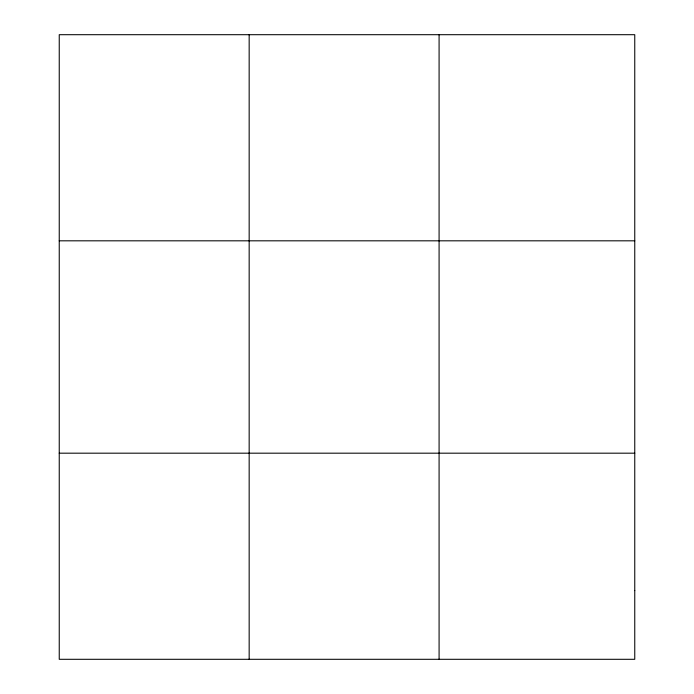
<?xml version="1.0" encoding="UTF-8"?>
<svg xmlns="http://www.w3.org/2000/svg" width="694" height="694" viewBox="0 0 694 694"><rect width="100%" height="100%" fill="white"/><g stroke="black" fill="none" stroke-linecap="round" stroke-linejoin="round"><path stroke-width="1.04" d="M249.163 659.3L249.163 34.7M439.085 659.3L439.085 34.7M59.242 240.818L634.758 240.818M59.242 453.182L634.758 453.182M634.758 590.594L634.758 659.3L59.242 659.3L59.242 34.7L634.758 34.7L634.758 590.594"/></g></svg>
